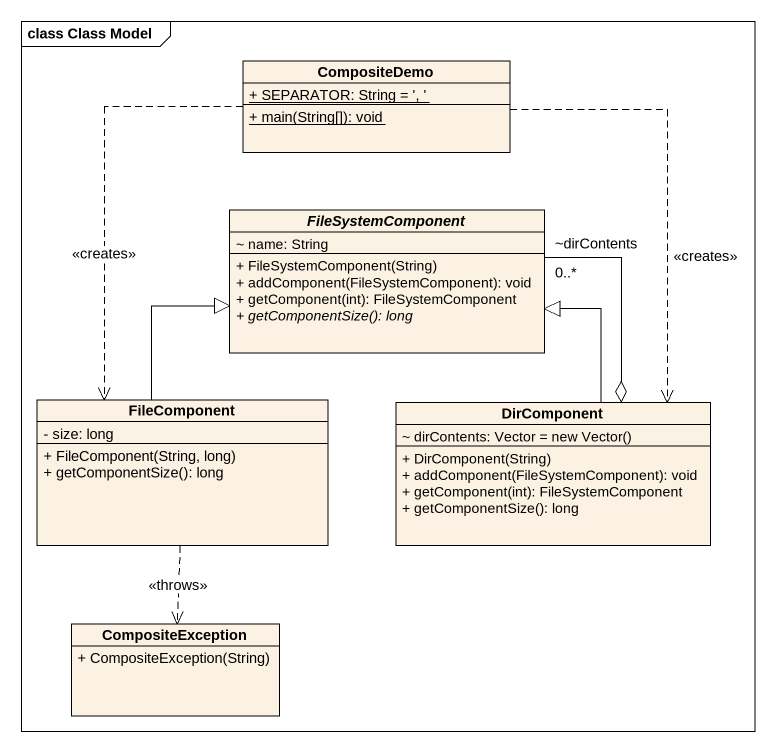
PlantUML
@startuml
mainframe class Class Model
hide circle
hide empty members
skinparam classAttributeIconSize 0
class CompositeDemo {
  {static} + SEPARATOR: String = ', '
  {static} + main(String[]): void
}
abstract class FileSystemComponent {
  ~ name: String
  + FileSystemComponent(String)
  + addComponent(FileSystemComponent): void
  + getComponent(int): FileSystemComponent
  {abstract} + getComponentSize(): long
}
class FileComponent {
  - size: long
  + FileComponent(String, long)
  + getComponentSize(): long
}
class DirComponent {
  {field} ~ dirContents: Vector = new Vector()
  + DirComponent(String)
  + addComponent(FileSystemComponent): void
  + getComponent(int): FileSystemComponent
  + getComponentSize(): long
}
class CompositeException {
  + CompositeException(String)
}
CompositeDemo ..> FileComponent : <<creates>>
CompositeDemo ..> DirComponent : <<creates>>
FileSystemComponent "~dirContents\n0..*" --o DirComponent
FileComponent -up-|> FileSystemComponent
FileComponent ..> CompositeException : <<throws>>
DirComponent -up-|> FileSystemComponent
@enduml
